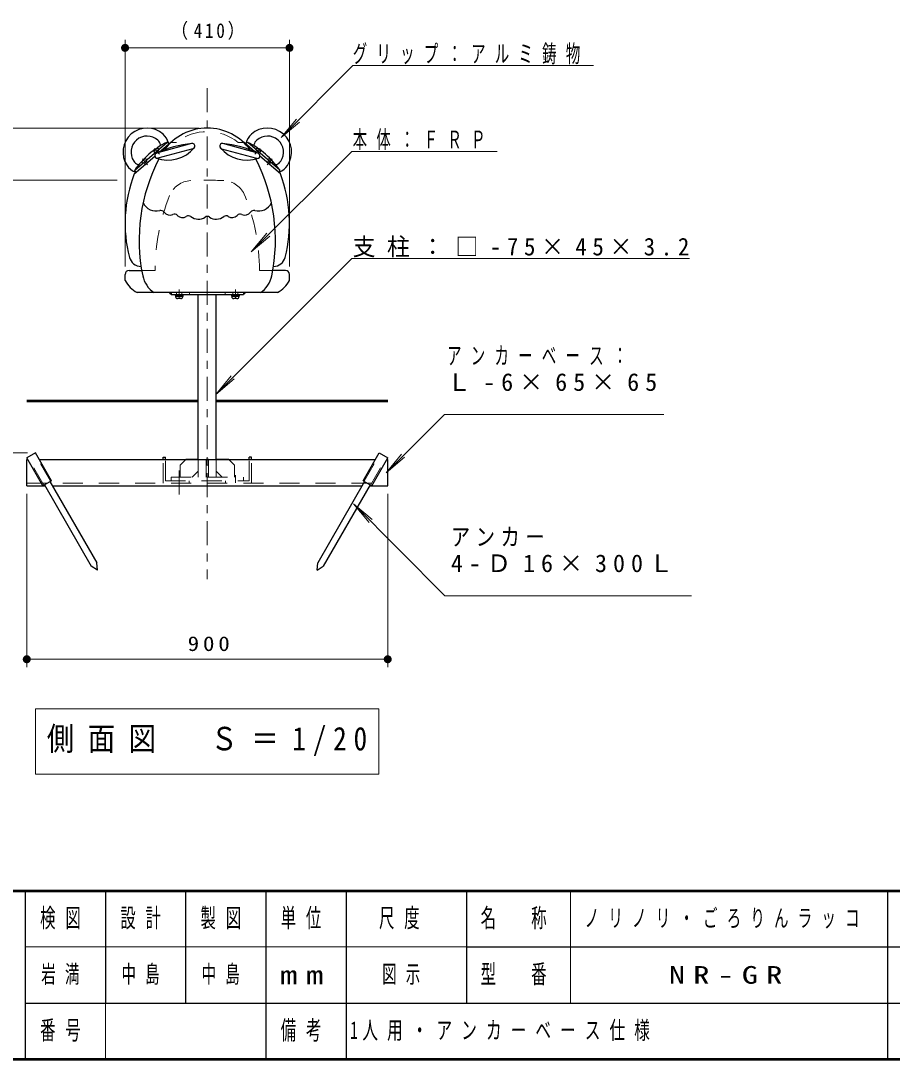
# Model space of a CAD drawing. Units: millimetres on the paper, scale 1:20. Extents: x -385 to 0, y 0 to 267.
# Drawn here: x -243.1 to -134.4, y 0 to 129.5 of the extents above; entities that cross this region are included whole.
import ezdxf

# ---------------------------------------------------------------- set-up
doc = ezdxf.new("R2010")
doc.units = ezdxf.units.MM
doc.linetypes.add('USER1', pattern=[4.5, 2.5, -2])
doc.linetypes.add('USER2', pattern=[6, 3, -1, 1, -1])
doc.layers.add('LY_1', color=7, linetype='Continuous', lineweight=13)
doc.styles.add('ＭＳ ゴシック', font='')
doc.styles.get('ＭＳ ゴシック').set_extended_font_data('MS Gothic')

# ---------------------------------------------------------------- blocks, each defined once
blk = doc.blocks.new('filled_dot')
at = {"color": 0, "linetype": 'Continuous', "lineweight": -2, "const_width": 1.25}
blk.add_lwpolyline([(-0.625, 0, 1), (0.625, 0, 1)], format="xyb", close=True, dxfattribs=at)

msp = doc.modelspace()

# ---------------------------------------------------------------- linework, layer by layer
at = {"layer": 'LY_1'}
for p, q in [((-230.053, 98.877), (-230.053, 127.127)), ((-209.553, 98.877), (-209.553, 127.127)), ((-230.053, 126.127), (-209.553, 126.127)), ((-201.666, 123.915), (-210.582, 114.943)), ((-201.666, 123.915), (-171.663, 123.915)), ((-210.582, 114.943), (-208.661, 117.247)), ((-210.582, 114.943), (-208.29, 116.878)), ((-220.803, 116.127), (-263.303, 116.127)), ((-201.8, 113.22), (-214.315, 100.705)), ((-201.8, 113.22), (-183.675, 113.22)), ((-231.053, 109.627), (-253.303, 109.627)), ((-214.315, 100.705), (-212.387, 103.003)), ((-214.315, 100.705), (-212.017, 102.633)), ((-201.8, 99.843), (-218.733, 82.911)), ((-201.8, 99.843), (-159.675, 99.843)), ((-218.733, 82.911), (-216.805, 85.209)), ((-218.733, 82.911), (-216.435, 84.839)), ((-190.238, 80.403), (-197.498, 73.142)), ((-190.238, 80.403), (-162.904, 80.403)), ((-242.222, 75.616), (-253.303, 75.616)), ((-197.498, 73.142), (-195.57, 75.441)), ((-197.498, 73.142), (-195.2, 75.071)), ((-242.305, 70.527), (-242.305, 48.881)), ((-197.305, 70.527), (-197.305, 48.881)), ((-201.556, 69.255), (-199.638, 66.949)), ((-201.556, 69.255), (-199.267, 67.317)), ((-190.202, 57.802), (-201.556, 69.255)), ((-190.202, 57.802), (-159.429, 57.802)), ((-197.305, 49.881), (-242.305, 49.881)), ((-241.203, 43.693), (-241.203, 35.56)), ((-198.403, 43.693), (-241.203, 43.693)), ((-198.403, 35.56), (-198.403, 43.693)), ((-241.203, 35.56), (-198.403, 35.56)), ((-174.5, 21), (-174.5, 7)), ((-242.5, 14), (-187.5, 14)), ((-232.5, 7), (-232.5, 0))]:
    msp.add_line(p, q, dxfattribs=at)
at = {"layer": 'LY_1', "linetype": 'USER2'}
for p, q in [((-219.803, 121.09), (-219.803, 59.881)), ((-225.752, 112.859), (-226.389, 113.592)), ((-213.855, 112.859), (-213.217, 113.592)), ((-227.261, 111.547), (-227.898, 112.28)), ((-212.345, 111.547), (-211.708, 112.28)), ((-223.303, 94.989), (-223.303, 95.989)), ((-216.303, 94.989), (-216.303, 95.989)), ((-223.303, 73.421), (-223.303, 70.431)), ((-216.303, 72.827), (-216.303, 71.877))]:
    msp.add_line(p, q, dxfattribs=at)
at = {"layer": 'LY_1', "lineweight": 25}
for p, q in [((-228.839, 110.867), (-224.858, 114.327)), ((-221.76, 114.184), (-226.125, 112.985)), ((-225.743, 113.16), (-224.388, 114.338)), ((-224.761, 114.327), (-224.576, 114.174)), ((-213.481, 112.985), (-217.847, 114.184)), ((-213.864, 113.16), (-215.219, 114.338)), ((-214.846, 114.327), (-215.03, 114.174)), ((-210.768, 110.867), (-214.748, 114.327)), ((-221.587, 113.557), (-225.953, 112.358)), ((-218.019, 113.557), (-213.653, 112.358)), ((-228.916, 110.402), (-226.36, 112.623)), ((-210.691, 110.402), (-213.246, 112.623)), ((-228.852, 110.77), (-228.727, 110.566)), ((-210.754, 110.77), (-210.879, 110.566)), ((-230.053, 97.127), (-230.053, 97.877)), ((-229.553, 98.377), (-227.947, 98.377)), ((-210.053, 98.377), (-211.66, 98.377)), ((-209.553, 97.127), (-209.553, 97.877)), ((-211.053, 95.602), (-228.553, 95.602)), ((-224.303, 95.602), (-224.303, 95.377)), ((-224.303, 95.377), (-215.303, 95.377)), ((-223.828, 95.377), (-223.828, 95.277)), ((-222.778, 95.277), (-223.828, 95.277)), ((-223.763, 95.277), (-223.763, 95.152)), ((-223.763, 95.152), (-222.843, 95.152)), ((-223.753, 95.152), (-223.753, 95.102)), ((-223.103, 94.852), (-223.503, 94.852)), ((-223.306, 95.277), (-223.34, 95.152)), ((-223.266, 95.277), (-223.3, 95.152)), ((-222.853, 95.152), (-222.853, 95.102)), ((-222.843, 95.277), (-222.843, 95.152)), ((-222.778, 95.277), (-222.778, 95.377)), ((-220.928, 82.127), (-220.928, 95.377)), ((-218.678, 82.127), (-218.678, 95.377)), ((-216.828, 95.377), (-216.828, 95.277)), ((-215.778, 95.277), (-216.828, 95.277)), ((-216.763, 95.277), (-216.763, 95.152)), ((-216.763, 95.152), (-215.843, 95.152)), ((-216.753, 95.152), (-216.753, 95.102)), ((-216.103, 94.852), (-216.503, 94.852)), ((-216.306, 95.277), (-216.34, 95.152)), ((-216.266, 95.277), (-216.3, 95.152)), ((-215.853, 95.152), (-215.853, 95.102)), ((-215.843, 95.277), (-215.843, 95.152)), ((-215.778, 95.277), (-215.778, 95.377)), ((-215.303, 95.602), (-215.303, 95.377)), ((-220.928, 74.827), (-220.928, 82.127)), ((-218.678, 74.827), (-218.678, 82.127)), ((-241.222, 75.616), (-242.305, 74.991)), ((-239.222, 72.152), (-241.222, 75.616)), ((-200.387, 72.152), (-198.387, 75.616)), ((-198.387, 75.616), (-197.305, 74.991)), ((-240.305, 71.527), (-242.305, 74.991)), ((-242.305, 71.527), (-242.305, 74.777)), ((-242.305, 74.777), (-242.181, 74.777)), ((-240.738, 74.777), (-198.872, 74.777)), ((-225.305, 75.077), (-225.005, 75.077)), ((-225.305, 74.777), (-225.305, 75.077)), ((-225.005, 74.777), (-225.005, 75.077)), ((-214.301, 75.077), (-214.601, 75.077)), ((-214.601, 74.777), (-214.601, 75.077)), ((-214.301, 74.777), (-214.301, 75.077)), ((-199.305, 71.527), (-197.305, 74.991)), ((-197.429, 74.777), (-197.305, 74.777)), ((-197.305, 71.527), (-197.305, 74.777)), ((-242.305, 71.527), (-240.045, 71.527)), ((-239.222, 72.152), (-240.305, 71.527)), ((-240.11, 71.639), (-234.263, 61.511)), ((-239.417, 72.039), (-233.57, 61.911)), ((-239.121, 71.527), (-200.485, 71.527)), ((-200.189, 72.039), (-206.036, 61.911)), ((-199.496, 71.639), (-205.344, 61.511)), ((-200.387, 72.152), (-199.305, 71.527)), ((-199.561, 71.527), (-197.305, 71.527)), ((-233.506, 61.001), (-234.263, 61.511)), ((-233.506, 61.001), (-233.57, 61.911)), ((-206.1, 61.001), (-206.036, 61.911)), ((-206.1, 61.001), (-205.344, 61.511)), ((-242.5, 21), (-242.5, 0)), ((-232.5, 21), (-232.5, 7)), ((-222.5, 21), (-222.5, 7)), ((-212.5, 21), (-212.5, 0)), ((-202.5, 21), (-202.5, 7)), ((-187.5, 21), (-187.5, 7)), ((-135, 21), (-135, 0)), ((-187.5, 14), (-70, 14)), ((-242.5, 7), (0, 7)), ((-202.5, 7), (-202.5, 0))]:
    msp.add_line(p, q, dxfattribs=at)
at = {"layer": 'LY_1', "linetype": 'USER1'}
for p, q in [((-224.388, 114.338), (-223.658, 114.338)), ((-215.219, 114.338), (-215.949, 114.338)), ((-226.105, 112.999), (-226.226, 113.138)), ((-225.765, 113.141), (-225.962, 113.368)), ((-213.841, 113.141), (-213.645, 113.368)), ((-213.501, 112.999), (-213.381, 113.138)), ((-227.538, 111.599), (-227.735, 111.826)), ((-227.274, 111.829), (-227.471, 112.055)), ((-212.332, 111.829), (-212.135, 112.055)), ((-212.068, 111.599), (-211.871, 111.826)), ((-227.981, 98.377), (-226.303, 98.377)), ((-211.625, 98.377), (-213.303, 98.377)), ((-223.628, 95.377), (-223.628, 95.602)), ((-222.978, 95.377), (-222.978, 95.602)), ((-222.028, 95.602), (-222.028, 95.377)), ((-217.578, 95.602), (-217.578, 95.377)), ((-216.628, 95.377), (-216.628, 95.602)), ((-215.978, 95.377), (-215.978, 95.602)), ((-239.361, 72.072), (-241.361, 75.536)), ((-200.249, 72.072), (-198.249, 75.536)), ((-240.166, 71.607), (-242.166, 75.071)), ((-225.305, 71.827), (-225.305, 74.777)), ((-225.005, 72.127), (-225.005, 74.777)), ((-223.178, 74.077), (-222.428, 74.827)), ((-223.178, 74.077), (-223.178, 72.577)), ((-220.928, 74.827), (-222.428, 74.827)), ((-220.928, 72.577), (-220.928, 74.827)), ((-219.953, 74.827), (-219.953, 72.577)), ((-219.653, 74.827), (-219.953, 74.827)), ((-219.653, 74.077), (-219.953, 74.077)), ((-219.653, 72.577), (-219.653, 74.827)), ((-218.678, 74.827), (-217.178, 74.827)), ((-218.678, 72.577), (-218.678, 74.827)), ((-216.428, 74.077), (-217.178, 74.827)), ((-216.428, 74.077), (-216.428, 72.577)), ((-214.601, 72.127), (-214.601, 74.777)), ((-214.301, 71.827), (-214.301, 74.777)), ((-199.443, 71.607), (-197.443, 75.071)), ((-224.303, 72.577), (-215.303, 72.577)), ((-224.303, 72.577), (-224.303, 72.127)), ((-220.928, 73.327), (-221.678, 72.577)), ((-218.678, 73.327), (-217.928, 72.577)), ((-215.303, 72.577), (-215.303, 72.127)), ((-242.305, 71.827), (-197.305, 71.827)), ((-225.005, 72.127), (-214.601, 72.127)), ((-222.055, 71.827), (-222.055, 72.127)), ((-217.551, 71.827), (-217.551, 72.127))]:
    msp.add_line(p, q, dxfattribs=at)
at = {"layer": 'LY_1', "lineweight": 50}
for p, q in [((-242.305, 82.127), (-220.928, 82.127)), ((-218.678, 82.127), (-197.305, 82.127)), ((-385, 21), (0, 21)), ((-385, 0), (0, 0))]:
    msp.add_line(p, q, dxfattribs=at)
at = {"layer": 'LY_1', "lineweight": 25}
for points in [[(-226.439, 113.2), (-226.439, 113.217), (-226.434, 113.236), (-226.425, 113.258), (-226.412, 113.282), (-226.396, 113.309), (-226.375, 113.336), (-226.351, 113.365), (-226.325, 113.393), (-226.296, 113.422), (-226.265, 113.45), (-226.233, 113.476), (-226.201, 113.501), (-226.169, 113.523), (-226.137, 113.543), (-226.107, 113.559), (-226.079, 113.572), (-226.053, 113.582), (-226.03, 113.588), (-226.01, 113.589), (-225.994, 113.587)], [(-213.168, 113.2), (-213.168, 113.217), (-213.172, 113.236), (-213.181, 113.258), (-213.194, 113.282), (-213.211, 113.309), (-213.231, 113.336), (-213.255, 113.365), (-213.282, 113.393), (-213.311, 113.422), (-213.341, 113.45), (-213.373, 113.476), (-213.405, 113.501), (-213.438, 113.523), (-213.469, 113.543), (-213.499, 113.559), (-213.528, 113.572), (-213.554, 113.582), (-213.577, 113.588), (-213.596, 113.589), (-213.612, 113.587)], [(-227.503, 112.275), (-227.519, 112.277), (-227.539, 112.275), (-227.562, 112.27), (-227.588, 112.26), (-227.616, 112.247), (-227.647, 112.231), (-227.678, 112.211), (-227.71, 112.189), (-227.743, 112.164), (-227.774, 112.138), (-227.805, 112.11), (-227.834, 112.081), (-227.861, 112.053), (-227.884, 112.024), (-227.905, 111.996), (-227.922, 111.97), (-227.935, 111.946), (-227.944, 111.924), (-227.948, 111.904), (-227.948, 111.888)], [(-212.103, 112.275), (-212.087, 112.277), (-212.067, 112.275), (-212.044, 112.27), (-212.018, 112.26), (-211.99, 112.247), (-211.96, 112.231), (-211.928, 112.211), (-211.896, 112.189), (-211.864, 112.164), (-211.832, 112.138), (-211.801, 112.11), (-211.772, 112.081), (-211.746, 112.053), (-211.722, 112.024), (-211.701, 111.996), (-211.684, 111.97), (-211.671, 111.946), (-211.663, 111.924), (-211.658, 111.904), (-211.658, 111.888)]]:
    msp.add_lwpolyline(points, dxfattribs=at)
for centre, radius, start, end in [((-227.303, 113.12), 3.007, 48.29035, 213.70965), ((-226.733, 113.76), 2.15, 14.28705, 48.29035), ((-219.803, 109.492), 6.634, 35.97256, 144.02744), ((-212.873, 113.76), 2.15, 131.70965, 165.71295), ((-212.303, 113.12), 3.007, 326.29035, 131.70965), ((-227.303, 113.12), 2.007, 48.29035, 213.70965), ((-220.131, 104.869), 10.589, 116.58057, 145.41943), ((-220.39, 100.651), 13.607, 95.5475, 115.17228), ((-226.733, 113.76), 1.15, 14.5991, 48.29035), ((-225.765, 114.012), 0.15, 301.64488, 14.5991), ((-224.824, 114.25), 0.1, 50.46232, 116.58057), ((-224.436, 114.344), 0.221, 194.28705, 230.46232), ((-221.674, 113.87), 0.325, 285.35989, 105.50967), ((-217.933, 113.87), 0.325, 74.49033, 254.64011), ((-219.217, 100.651), 13.607, 64.82772, 84.4525), ((-215.17, 114.344), 0.221, 309.53768, 345.71295), ((-214.782, 114.25), 0.1, 63.41943, 129.53768), ((-219.475, 104.869), 10.589, 34.58057, 63.41943), ((-213.841, 114.012), 0.15, 165.4009, 238.35512), ((-212.873, 113.76), 1.15, 131.70965, 165.4009), ((-212.303, 113.12), 2.007, 326.29035, 131.70965), ((-226.093, 113.253), 0.349, 188.67723, 220.99523), ((-226.039, 112.671), 0.325, 105.35989, 285.35989), ((-224.721, 116.419), 4.298, 250.62619, 320.09358), ((-226.094, 113.252), 0.349, 41.00477, 73.32277), ((-214.885, 116.419), 4.298, 219.90642, 289.37381), ((-213.512, 113.252), 0.349, 106.67723, 138.99523), ((-213.567, 112.671), 0.325, 254.64011, 74.64011), ((-213.513, 113.253), 0.349, 319.00477, 351.32277), ((-228.016, 112.644), 2.15, 213.70965, 247.71295), ((-228.016, 112.644), 1.15, 213.70965, 247.4009), ((-228.4, 111.721), 0.15, 247.4009, 320.35512), ((-206.22, 102.133), 22.083, 152.67574, 191.54572), ((-227.603, 111.941), 0.349, 188.67723, 220.99523), ((-227.604, 111.94), 0.349, 41.00477, 73.32277), ((-233.386, 102.133), 22.083, 348.45429, 27.32427), ((-212.003, 111.94), 0.349, 106.67723, 138.99523), ((-212.004, 111.941), 0.349, 319.00477, 351.32277), ((-211.206, 111.721), 0.15, 219.64488, 292.5991), ((-211.59, 112.644), 1.15, 292.5991, 326.29035), ((-211.59, 112.644), 2.15, 292.28705, 326.29035), ((-212.925, 104.265), 17.128, 159.00221, 194.40565), ((-228.767, 110.822), 0.1, 145.41943, 211.53768), ((-228.915, 110.451), 0.221, 31.53768, 67.71295), ((-210.691, 110.451), 0.221, 112.28705, 148.46232), ((-210.839, 110.822), 0.1, 328.46232, 34.58057), ((-226.681, 104.265), 17.128, 345.59435, 20.99779), ((-226.166, 107.607), 1.827, 206.2639, 283.99998), ((-213.44, 107.607), 1.827, 256.00002, 333.7361), ((-225.603, 105.35), 0.5, 35.80385, 103.99998), ((-224.466, 106.17), 0.902, 215.80385, 294.09653), ((-223.893, 104.89), 0.5, 44.54158, 114.09653), ((-222.894, 105.874), 0.902, 224.54158, 301.94828), ((-222.151, 104.683), 0.5, 53.14046, 121.94828), ((-220.917, 106.329), 1.557, 233.14046, 302.79413), ((-219.803, 104.6), 0.5, 57.20587, 122.79413), ((-218.689, 106.329), 1.557, 237.20587, 306.85954), ((-217.455, 104.683), 0.5, 58.05172, 126.85954), ((-216.713, 105.874), 0.902, 238.05172, 315.45842), ((-215.713, 104.89), 0.5, 65.90347, 135.45842), ((-215.141, 106.17), 0.902, 245.90347, 324.19615), ((-214.003, 105.35), 0.5, 76.00002, 144.19615), ((-228.062, 100.377), 1.5, 194.40565, 270), ((-211.545, 100.377), 1.5, 270, 345.59435), ((-229.553, 97.877), 0.5, 90, 180), ((-224.607, 98.377), 3.317, 191.54572, 236.78604), ((-215, 98.377), 3.317, 303.21396, 348.45429), ((-210.053, 97.877), 0.5, 0, 90), ((-226.555, 99.067), 4, 209.01784, 240.03514), ((-213.051, 99.067), 4, 299.96486, 330.98216), ((-224.228, 95.677), 0.3, 194.47751, 270), ((-223.503, 95.102), 0.25, 180, 270), ((-223.103, 95.102), 0.25, 270, 0), ((-216.503, 95.102), 0.25, 180, 270), ((-216.103, 95.102), 0.25, 270, 0), ((-215.378, 95.677), 0.3, 270, 345.52249)]:
    msp.add_arc(centre, radius, start, end, dxfattribs=at)
at = {"layer": 'LY_1', "linetype": 'USER1'}
for centre, radius, start, end in [((-219.803, 109.492), 6.192, 51.50026, 128.49974), ((-221.718, 106.577), 3, 92.96604, 158.11487), ((-219.803, 69.627), 40, 87.03396, 92.96604), ((-217.889, 106.577), 3, 21.88513, 87.03396), ((-201.303, 98.377), 25, 158.11487, 180), ((-238.303, 98.377), 25, 0, 21.88513)]:
    msp.add_arc(centre, radius, start, end, dxfattribs=at)

# ---------------------------------------------------------------- block references
at = {"layer": 'LY_1', "xscale": 0.4, "yscale": 0.4}
for p in [(-230.053, 126.127), (-242.305, 49.881)]:
    msp.add_blockref('filled_dot', p, dxfattribs=at)
at = {"layer": 'LY_1', "xscale": 0.4, "yscale": 0.4, "rotation": 180}
for p in [(-209.553, 126.127), (-197.305, 49.881)]:
    msp.add_blockref('filled_dot', p, dxfattribs=at)

# ---------------------------------------------------------------- texts
at = {"layer": 'LY_1', "style": 'ＭＳ ゴシック'}
for s, insert, char_height, attachment_point in [('\\T1.33;\\W0.85;（410）', (-219.378, 127.127), 1.833, 8), ('\\T1.64;\\W0.6;グリップ：アルミ鋳物', (-201.663, 124.065), 2.199, 7), ('\\T1.64;\\W0.6;本体：ＦＲＰ', (-201.675, 113.37), 2.199, 7), ('\\T1.5;\\W0.95;支柱：□-75×45×3.2', (-201.675, 99.993), 2.199, 7), ('\\T1.64;\\W0.6;アンカーベース：', (-189.904, 88.853), 2.199, 1), ('\\T1.5;Ｌ-6×65×65', (-189.904, 85.553), 2.199, 1), ('\\T1.29;\\W0.8;アンカー', (-189.429, 66.252), 2.199, 1), ('\\T1.5;4-Ｄ16×300Ｌ', (-189.429, 62.952), 2.199, 1), ('\\T1.33;\\W1.15;900', (-219.388, 50.881), 1.833, 8), ('\\T1.5;\\W0.85;側面図\u3000Ｓ＝1/20', (-239.803, 39.627), 2.933, 4), ('\\T1.64;\\W0.6;検図', (-237.5, 17.5), 2.346, 5), ('\\T1.64;\\W0.6;設計', (-227.5, 17.5), 2.346, 5), ('\\T1.64;\\W0.6;製図', (-217.5, 17.5), 2.346, 5), ('\\T1.64;\\W0.6;単位', (-207.5, 17.5), 2.346, 5), ('\\T1.64;\\W0.6;尺度', (-195.25, 17.5), 2.346, 5), ('\\T1.64;\\W0.6;名\u3000称', (-181, 17.5), 2.346, 5), ('\\T1.64;\\W0.6;ノリノリ・ごろりんラッコ', (-172.75, 17.5), 2.199, 4), ('\\T1.64;\\W0.6;岩満', (-240.5, 10.5), 2.199, 4), ('\\T1.64;\\W0.6;中島', (-230.5, 10.5), 2.199, 4), ('\\T1.64;\\W0.6;中島', (-220.5, 10.5), 2.199, 4), ('\\T1.64;\\W0.6;図示', (-198, 10.5), 2.199, 4), ('\\T1.64;\\W0.6;型\u3000番', (-181, 10.5), 2.346, 5), ('\\T1.5;\\W1.35;mm', (-207.5, 10.5), 2.346, 5), ('\\T1.5;\\W1.35;NR-GR', (-162.25, 10.5), 2.199, 4), ('\\T1.64;\\W0.6;番号', (-237.5, 3.5), 2.346, 5), ('\\T1.64;\\W0.6;備考', (-207.5, 3.5), 2.346, 5), ('\\T1.58;\\W0.65;1人用・アンカーベース仕様', (-202, 3.5), 2.199, 4)]:
    msp.add_mtext(s, dxfattribs=dict(at, insert=insert, char_height=char_height, attachment_point=attachment_point))

doc.saveas('drawing.dxf')
